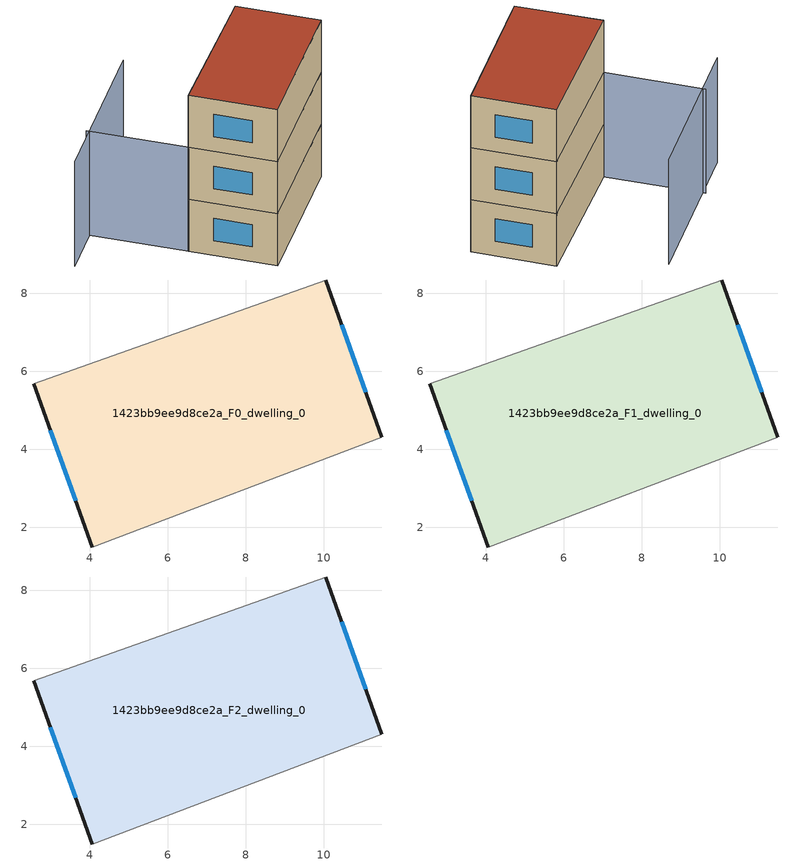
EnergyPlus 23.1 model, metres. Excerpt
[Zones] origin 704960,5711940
1423bb9ee9d8ce2a_F0_dwelling_0
 floor ground (EU_floor_Construction): 10.04,8.34 11.48,4.31 4.06,1.49 2.56,5.68 z0
 wall outside (EU_wall_Construction): 2.56,5.68 4.06,1.49 / 11.48,4.31 10.04,8.34 z0:3
 wall adiabatic (EU_wall_Construction): 4.06,1.49 11.48,4.31 / 10.04,8.34 2.56,5.68 z0:3
 window (EU_Window_Construction): 2.99,4.48 3.63,2.69 / 11.07,5.46 10.45,7.19 z0.85:2.15
1423bb9ee9d8ce2a_F1_dwelling_0
 floor to 1423bb9ee9d8ce2a_F0_dwelling_0 (EU_floor_Construction): 10.04,8.34 11.48,4.31 4.06,1.49 2.56,5.68 z3
 wall outside (EU_wall_Construction): 2.56,5.68 4.06,1.49 / 11.48,4.31 10.04,8.34 z3:6
 wall adiabatic (EU_wall_Construction): 4.06,1.49 11.48,4.31 / 10.04,8.34 2.56,5.68 z3:6
 window (EU_Window_Construction): 2.99,4.48 3.63,2.69 / 11.07,5.46 10.45,7.19 z3.85:5.15
1423bb9ee9d8ce2a_F2_dwelling_0
 floor to 1423bb9ee9d8ce2a_F1_dwelling_0 (EU_floor_Construction): 10.04,8.34 11.48,4.31 4.06,1.49 2.56,5.68 z6
 wall outside (EU_wall_Construction): 2.56,5.68 4.06,1.49 / 11.48,4.31 10.04,8.34 z6:9
 wall adiabatic (EU_wall_Construction): 4.06,1.49 11.48,4.31 / 10.04,8.34 2.56,5.68 z6:9
 window (EU_Window_Construction): 2.99,4.48 3.63,2.69 / 11.07,5.46 10.45,7.19 z6.85:8.15
 roof outside (EU_roof_Construction): 11.48,4.31 10.04,8.34 2.56,5.68 4.06,1.49 z9
shading: 10.04,8.34 2.56,5.66 / 2.56,5.66 0.85,10.45 / 6.77,12.57 -1.63,9.33 z0:6
[Building]
EU S2 Campaign: North Axis=0; Terrain=City; Solar Distribution=FullExterior
[Site:Location]
London: Latitude=51.5; Longitude=-0.5; Time Zone=0; Elevation=25
[SizingPeriod:WeatherFileDays]
AnnualSizingPeriod: Begin Month=1; Begin Day of Month=1; End Month=12; End Day of Month=31; Day of Week for Start Day=Monday; Use Weather File Daylight Saving Period=No; Use Weather File Rain and Snow Indicators=No
[MATERIAL]
EU_InternalMass_Material: Roughness=MediumRough; Thickness=0.1; Conductivity=1; Density=1800; Specific Heat=900; Thermal Absorptance=0.9; Solar Absorptance=0.7; Visible Absorptance=0.7
[MATERIAL:NOMASS] Roughness=MediumRough; Thermal Absorptance=0.9; Solar Absorptance=0.7; Visible Absorptance=0.7
Name | Thermal Resistance
EU_wall_NoMass | 0.71061
EU_roof_NoMass | 2.41608
EU_floor_NoMass | 1.75078
[WINDOWMATERIAL:SIMPLEGLAZINGSYSTEM]
EU_Window_SimpleGlazing: UFactor=2.64892; Solar Heat Gain Coefficient=0.76; Visible Transmittance=0.76
[CONSTRUCTION]
EU_wall_Construction: EU_wall_NoMass
EU_roof_Construction: EU_roof_NoMass
EU_floor_Construction: EU_floor_NoMass
EU_Window_Construction: EU_Window_SimpleGlazing
EU_InternalMass_Construction: EU_InternalMass_Material
[ZONE] Type=1; Multiplier=1; Ceiling Height=autocalculate; Floor Area=autocalculate; Part of Total Floor Area=Yes
Name | Volume
1423bb9ee9d8ce2a_F0_dwelling_0 | 103.922
1423bb9ee9d8ce2a_F1_dwelling_0; 1423bb9ee9d8ce2a_F2_dwelling_0 | 103.921
[INTERNALMASS] Construction=EU_InternalMass_Construction; Surface Area=34.6405
Name | Zone or ZoneList
1423bb9ee9d8ce2a_F0_dwelling_0_EU_InternalMass | 1423bb9ee9d8ce2a_F0_dwelling_0
1423bb9ee9d8ce2a_F1_dwelling_0_EU_InternalMass | 1423bb9ee9d8ce2a_F1_dwelling_0
1423bb9ee9d8ce2a_F2_dwelling_0_EU_InternalMass | 1423bb9ee9d8ce2a_F2_dwelling_0
[OTHEREQUIPMENT] Fuel Type=Electricity; Design Level Calculation Method=Watts/Area; Power per Zone Floor Area=1; Fraction Latent=0; Fraction Radiant=0; Fraction Lost=0; Carbon Dioxide Generation Rate=0; EndUse Subcategory=EU_Step8_InternalGains
Name | Zone or ZoneList or Space or SpaceList | Schedule
EU_Step8_InternalGain_1423bb9ee9d8ce2a_F0_dwelling_0_f000 | 1423bb9ee9d8ce2a_F0_dwelling_0 | EU_Step8_GainSchedule_1423bb9ee9d8ce2a_F0_dwelling_0_f000
EU_Step8_InternalGain_1423bb9ee9d8ce2a_F1_dwelling_0_f000 | 1423bb9ee9d8ce2a_F1_dwelling_0 | EU_Step8_GainSchedule_1423bb9ee9d8ce2a_F1_dwelling_0_f000
EU_Step8_InternalGain_1423bb9ee9d8ce2a_F2_dwelling_0_f000 | 1423bb9ee9d8ce2a_F2_dwelling_0 | EU_Step8_GainSchedule_1423bb9ee9d8ce2a_F2_dwelling_0_f000
[ZONEVENTILATION:DESIGNFLOWRATE] Schedule=EU_AlwaysOn; Design Flow Rate Calculation Method=AirChanges/Hour; Air Changes per Hour=0.496673; Ventilation Type=Natural; Fan Pressure Rise=0; Fan Total Efficiency=1; Constant Term Coefficient=1; Temperature Term Coefficient=0; Velocity Term Coefficient=0; Velocity Squared Term Coefficient=0; Minimum Indoor Temperature=-100; Maximum Indoor Temperature=100; Delta Temperature=-100; Minimum Outdoor Temperature=-100; Maximum Outdoor Temperature=100; Maximum Wind Speed=40
Name | Zone or ZoneList or Space or SpaceList
EU_ConstantAir_1423bb9ee9d8ce2a_F0_dwelling_0 | 1423bb9ee9d8ce2a_F0_dwelling_0
EU_ConstantAir_1423bb9ee9d8ce2a_F1_dwelling_0 | 1423bb9ee9d8ce2a_F1_dwelling_0
EU_ConstantAir_1423bb9ee9d8ce2a_F2_dwelling_0 | 1423bb9ee9d8ce2a_F2_dwelling_0
[HVACTEMPLATE:THERMOSTAT] Constant Heating Setpoint=20; Constant Cooling Setpoint=50
EU_HeatOnly_1423bb9ee9d8ce2a_F0_dwelling_0; EU_HeatOnly_1423bb9ee9d8ce2a_F1_dwelling_0; EU_HeatOnly_1423bb9ee9d8ce2a_F2_dwelling_0
[HVACTEMPLATE:ZONE:IDEALLOADSAIRSYSTEM] System Availability Schedule=EU_AlwaysOn; Maximum Heating Supply Air Temperature=50; Minimum Cooling Supply Air Temperature=13; Maximum Heating Supply Air Humidity Ratio=0.0156; Minimum Cooling Supply Air Humidity Ratio=0.0077; Heating Limit=NoLimit; Cooling Limit=NoLimit; Heating Availability Schedule=EU_AlwaysOn; Cooling Availability Schedule=EU_CoolingOff; Dehumidification Control Type=ConstantSensibleHeatRatio; Cooling Sensible Heat Ratio=0.7; Dehumidification Setpoint=60; Humidification Control Type=None; Humidification Setpoint=30; Outdoor Air Method=None; Outdoor Air Flow Rate per Person=0.00944; Outdoor Air Flow Rate per Zone Floor Area=0; Outdoor Air Flow Rate per Zone=0; Demand Controlled Ventilation Type=None; Outdoor Air Economizer Type=NoEconomizer; Heat Recovery Type=None; Sensible Heat Recovery Effectiveness=0.7; Latent Heat Recovery Effectiveness=0.65
Name | Template Thermostat
1423bb9ee9d8ce2a_F0_dwelling_0 | EU_HeatOnly_1423bb9ee9d8ce2a_F0_dwelling_0
1423bb9ee9d8ce2a_F1_dwelling_0 | EU_HeatOnly_1423bb9ee9d8ce2a_F1_dwelling_0
1423bb9ee9d8ce2a_F2_dwelling_0 | EU_HeatOnly_1423bb9ee9d8ce2a_F2_dwelling_0
[SIZING:ZONE] Zone Cooling Design Supply Air Temperature Input Method=SupplyAirTemperature; Zone Cooling Design Supply Air Temperature=13; Zone Heating Design Supply Air Temperature Input Method=SupplyAirTemperature; Zone Heating Design Supply Air Temperature=50; Zone Cooling Design Supply Air Humidity Ratio=0.008; Zone Heating Design Supply Air Humidity Ratio=0.008; Cooling Design Air Flow Method=DesignDay; Cooling Design Air Flow Rate=0; Cooling Minimum Air Flow per Zone Floor Area=0.000762; Cooling Minimum Air Flow=0; Cooling Minimum Air Flow Fraction=0.2; Heating Design Air Flow Method=DesignDay; Heating Design Air Flow Rate=0; Heating Maximum Air Flow per Zone Floor Area=0.002032; Heating Maximum Air Flow=0.141576; Heating Maximum Air Flow Fraction=0.3; Account for Dedicated Outdoor Air System=No; Dedicated Outdoor Air System Control Strategy=NeutralSupplyAir; Dedicated Outdoor Air Low Setpoint Temperature for Design=autosize; Dedicated Outdoor Air High Setpoint Temperature for Design=autosize; Zone Load Sizing Method=Sensible Load Only No Latent Load; Zone Latent Cooling Design Supply Air Humidity Ratio Input Method=HumidityRatioDifference; Zone Cooling Design Supply Air Humidity Ratio Difference=0.005; Zone Latent Heating Design Supply Air Humidity Ratio Input Method=HumidityRatioDifference; Zone Humidification Design Supply Air Humidity Ratio Difference=0.005
1423bb9ee9d8ce2a_F0_dwelling_0; 1423bb9ee9d8ce2a_F1_dwelling_0; 1423bb9ee9d8ce2a_F2_dwelling_0
[SCHEDULE:CONSTANT]
Name | Hourly Value
EU_AlwaysOn | 1
EU_CoolingOff | 0
[SCHEDULE:FILE] Column Number=1; Rows to Skip at Top=0; Number of Hours of Data=8760; Column Separator=Comma; Interpolate to Timestep=No; Minutes per Item=60; Adjust Schedule for Daylight Savings=Yes
Name | File
EU_Step8_GainSchedule_1423bb9ee9d8ce2a_F0_dwelling_0_f000 | ../../schedules/1423bb9ee9d8ce2a/1423bb9ee9d8ce2a_F0_dwelling_0_f000_gain.csv
EU_Step8_GainSchedule_1423bb9ee9d8ce2a_F1_dwelling_0_f000 | ../../schedules/1423bb9ee9d8ce2a/1423bb9ee9d8ce2a_F1_dwelling_0_f000_gain.csv
EU_Step8_GainSchedule_1423bb9ee9d8ce2a_F2_dwelling_0_f000 | ../../schedules/1423bb9ee9d8ce2a/1423bb9ee9d8ce2a_F2_dwelling_0_f000_gain.csv
